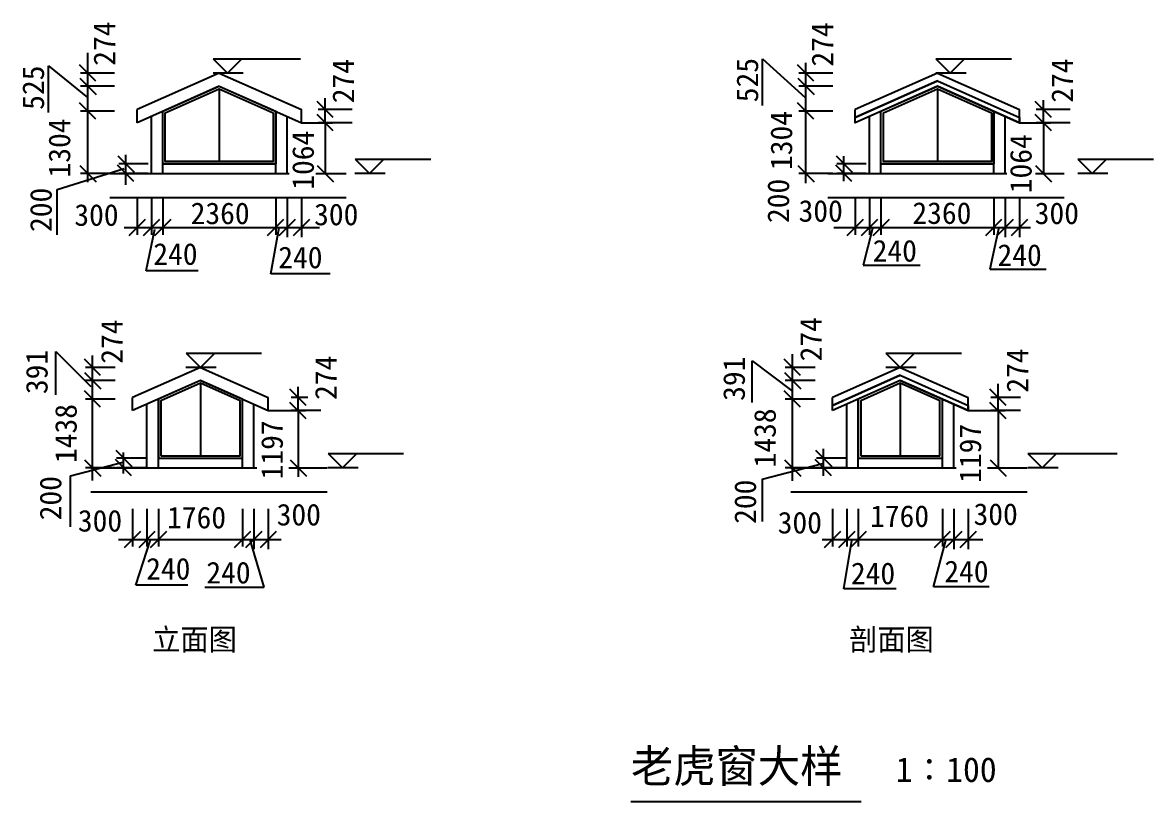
# Model space of a CAD drawing. Header units: metres. Extents: x 2670 to 45747, y -17800 to 38568.
# Drawn here: x 7267 to 30935, y -17800 to -1503 of the extents above; entities that cross this region are included whole.
import ezdxf

# ---------------------------------------------------------------- set-up
doc = ezdxf.new("R2010")
doc.units = ezdxf.units.M
doc.layers.add('BD', color=2, linetype='Continuous')
doc.layers.add('MC', color=4, linetype='Continuous')

# ---------------------------------------------------------------- blocks, each defined once
blk = doc.blocks.new('DI')
at = {"color": 3}
blk.add_lwpolyline([(-111.81, -111.43), (115.05, 115.43)], dxfattribs=at)

msp = doc.modelspace()

# ---------------------------------------------------------------- linework, layer by layer
for p, q in [((8631.83, -2830.15), (8631.83, -2136.98)), ((11256.67, -2257.95), (13085.63, -2257.95)), ((11256.67, -2257.95), (11556.67, -2557.95)), ((11556.67, -2557.95), (11856.67, -2257.95)), ((22751.58, -3235.51), (22751.58, -2261)), ((22751.58, -2261), (23645.7, -3073.09)), ((23661.57, -2830.15), (23661.57, -2341.7)), ((26383.53, -2257.95), (27963.22, -2257.95)), ((26383.53, -2257.95), (26683.53, -2557.95)), ((26683.53, -2557.95), (26983.53, -2257.95)), ((7810.81, -3384.76), (7810.81, -2410.27)), ((7810.81, -2410.27), (8627.42, -3067.49)), ((9192.69, -2557.99), (8481.83, -2557.99)), ((11886.02, -2557.95), (11251.79, -2557.95)), ((24222.43, -2557.99), (23511.57, -2557.99)), ((27012.88, -2557.95), (26378.65, -2557.95)), ((9192.69, -2831.65), (8481.83, -2831.65)), ((9192.69, -2831.65), (8481.83, -2831.65)), ((8631.83, -2830.15), (8631.83, -2828.65)), ((8631.83, -3357.02), (8631.83, -2831.65)), ((24222.43, -2831.65), (23511.57, -2831.65)), ((24222.43, -2831.65), (23511.57, -2831.65)), ((23661.57, -2830.15), (23661.57, -2828.65)), ((23661.57, -3357.02), (23661.57, -2831.65)), ((11383.47, -2886.38), (11383.47, -4410.99)), ((26413.21, -2886.38), (26413.21, -4410.99)), ((13602.07, -3595.95), (13602.07, -3085.51)), ((28631.81, -3595.95), (28631.81, -3125.92)), ((9192.69, -3357.02), (8481.83, -3357.02)), ((9192.69, -3357.02), (8481.83, -3357.02)), ((8631.83, -4842.94), (8631.83, -3358.52)), ((8631.83, -3358.52), (8631.83, -3360.02)), ((14162.93, -3323.79), (13452.07, -3323.79)), ((24222.43, -3357.02), (23511.57, -3357.02)), ((24222.43, -3357.02), (23511.57, -3357.02)), ((23661.57, -4860.37), (23661.57, -3358.52)), ((23661.57, -3358.52), (23661.57, -3360.02)), ((29192.67, -3323.79), (28481.81, -3323.79)), ((13103.47, -3597.45), (13752.07, -3597.45)), ((14162.93, -3597.45), (13452.07, -3597.45)), ((13602.07, -3598.95), (13602.07, -4659.49)), ((28133.21, -3597.45), (28781.81, -3597.45)), ((29192.67, -3597.45), (28481.81, -3597.45)), ((28631.81, -3598.95), (28631.81, -4659.49)), ((9893.54, -4460.99), (9279.21, -4460.99)), ((9429.21, -4894.05), (9429.21, -4270.68)), ((9429.21, -4459.49), (9429.21, -4457.99)), ((14228.07, -4360.99), (15807.76, -4360.99)), ((14228.07, -4360.99), (14528.07, -4660.99)), ((14528.07, -4660.99), (14828.07, -4360.99)), ((24923.28, -4460.99), (24308.95, -4460.99)), ((24458.95, -4821.99), (24458.95, -4297.5)), ((24458.95, -4459.49), (24458.95, -4457.99)), ((29354.93, -4360.99), (30934.62, -4360.99)), ((29354.93, -4360.99), (29654.93, -4660.99)), ((29654.93, -4660.99), (29954.93, -4360.99)), ((7988.27, -4993.23), (9392.14, -4554.03)), ((9192.69, -4660.99), (8481.83, -4660.99)), ((9893.54, -4660.99), (9279.21, -4660.99)), ((9429.21, -4662.49), (9429.21, -4663.99)), ((13407.06, -4660.99), (13752.07, -4660.99)), ((14857.43, -4660.99), (14223.2, -4660.99)), ((24222.43, -4660.99), (23511.57, -4660.99)), ((24923.28, -4660.99), (24308.95, -4660.99)), ((24458.95, -4662.49), (24458.95, -4663.99)), ((28470.47, -4660.99), (28781.81, -4660.99)), ((29984.29, -4660.99), (29350.06, -4660.99)), ((7988.27, -5942.45), (7988.27, -4993.23)), ((9663.47, -5151.9), (9663.47, -5941.88)), ((9963.47, -5151.9), (9963.47, -5941.88)), ((9963.47, -5151.9), (9963.47, -5941.88)), ((10203.47, -5151.9), (10203.47, -5941.88)), ((10203.47, -5151.9), (10203.47, -5941.88)), ((12563.47, -5151.9), (12563.47, -5941.88)), ((12563.47, -5151.9), (12563.47, -5941.88)), ((12803.47, -5151.9), (12803.47, -5991.88)), ((12803.47, -5151.9), (12803.47, -5941.88)), ((13103.47, -5151.9), (13103.47, -5991.88)), ((24693.21, -5151.9), (24693.21, -5941.88)), ((24993.21, -5151.9), (24993.21, -5941.88)), ((24993.21, -5151.9), (24993.21, -5941.88)), ((25233.21, -5151.9), (25233.21, -5941.88)), ((25233.21, -5151.9), (25233.21, -5941.88)), ((27593.21, -5151.9), (27593.21, -5941.88)), ((27593.21, -5151.9), (27593.21, -5941.88)), ((27833.21, -5151.9), (27833.21, -5991.88)), ((27833.21, -5151.9), (27833.21, -5941.88)), ((28133.21, -5151.9), (28133.21, -5991.88)), ((9392.35, -5791.88), (9963.47, -5791.88)), ((9661.97, -5791.88), (9660.47, -5791.88)), ((9856.31, -6700.44), (10031.18, -5826.87)), ((9964.97, -5791.88), (9966.47, -5791.88)), ((9964.97, -5791.88), (10201.97, -5791.88)), ((10204.97, -5791.88), (12561.97, -5791.88)), ((12459.98, -6758.68), (12634.85, -5788.05)), ((12564.97, -5791.88), (12801.97, -5791.88)), ((12801.97, -5791.88), (12800.47, -5791.88)), ((12803.47, -5791.88), (13484.13, -5791.88)), ((13104.97, -5791.88), (13106.47, -5791.88)), ((24248.68, -5791.88), (24993.21, -5791.88)), ((24691.71, -5791.88), (24690.21, -5791.88)), ((25056.61, -5807.92), (24863.04, -6581.47)), ((24994.71, -5791.88), (24996.21, -5791.88)), ((24994.71, -5791.88), (25231.71, -5791.88)), ((25234.71, -5791.88), (27591.71, -5791.88)), ((27703.08, -5791.81), (27509.52, -6662.05)), ((27594.71, -5791.88), (27831.71, -5791.88)), ((27831.71, -5791.88), (27830.21, -5791.88)), ((27833.21, -5791.88), (28364.21, -5791.88)), ((28134.71, -5791.88), (28136.21, -5791.88)), ((24863.04, -6581.47), (26056.69, -6581.47)), ((10944.41, -6700.44), (9856.31, -6700.44)), ((13703.52, -6758.68), (12459.98, -6758.68)), ((27509.52, -6662.05), (28687.04, -6662.05)), ((7965.57, -9292.42), (7965.57, -8388.25)), ((7965.57, -8388.25), (8695.58, -9118.26)), ((8732.58, -8989.55), (8732.58, -8467.56)), ((10689.57, -8417.39), (12269.26, -8417.39)), ((10689.57, -8417.39), (10989.57, -8717.39)), ((10989.57, -8717.39), (11289.57, -8417.39)), ((23381, -8989.55), (23381, -8437.85)), ((25337.99, -8417.39), (26917.68, -8417.39)), ((25337.99, -8417.39), (25637.99, -8717.39)), ((25637.99, -8717.39), (25937.99, -8417.39)), ((9205.22, -8717.39), (8582.58, -8717.39)), ((11318.92, -8717.39), (10684.69, -8717.39)), ((22538.31, -9455.09), (22538.31, -8579.13)), ((22538.31, -8579.13), (23358.5, -9200.78)), ((23853.63, -8717.39), (23231, -8717.39)), ((25967.34, -8717.39), (25333.11, -8717.39)), ((9205.22, -8991.05), (8582.58, -8991.05)), ((9205.22, -8991.05), (8582.58, -8991.05)), ((8732.58, -8989.55), (8732.58, -8988.05)), ((8732.58, -9382.85), (8732.58, -8991.05)), ((23853.63, -8991.05), (23231, -8991.05)), ((23853.63, -8991.05), (23231, -8991.05)), ((23381, -8989.55), (23381, -8988.05)), ((23381, -9382.85), (23381, -8991.05)), ((10989.57, -9036.83), (10989.57, -10570.44)), ((13034.97, -9621.77), (13034.97, -9121.45)), ((25637.99, -9036.83), (25637.99, -10570.44)), ((27683.39, -9621.77), (27683.39, -9063.35)), ((9205.22, -9382.85), (8582.58, -9382.85)), ((9205.22, -9382.85), (8582.58, -9382.85)), ((8732.58, -11087.95), (8732.58, -9384.35)), ((8732.58, -9384.35), (8732.58, -9385.85)), ((13233.77, -9349.62), (12884.97, -9349.62)), ((23853.63, -9382.85), (23231, -9382.85)), ((23853.63, -9382.85), (23231, -9382.85)), ((23381, -11093.98), (23381, -9384.35)), ((23381, -9384.35), (23381, -9385.85)), ((28156.02, -9349.62), (27533.39, -9349.62)), ((12409.57, -9623.27), (13184.97, -9623.27)), ((13507.6, -9623.27), (12884.97, -9623.27)), ((13034.97, -9624.77), (13034.97, -11005.86)), ((27057.99, -9623.27), (27833.39, -9623.27)), ((28156.02, -9623.27), (27533.39, -9623.27)), ((27683.39, -9624.77), (27683.39, -10818.94)), ((9846.02, -10620.44), (9231.69, -10620.44)), ((9381.69, -10939.82), (9381.69, -10496.7)), ((9381.69, -10618.94), (9381.69, -10617.44)), ((13660.97, -10520.44), (15240.67, -10520.44)), ((13660.97, -10520.44), (13960.97, -10820.44)), ((13960.97, -10820.44), (14260.97, -10520.44)), ((24494.43, -10620.44), (23880.1, -10620.44)), ((24030.1, -10987.63), (24030.1, -10424.61)), ((24030.1, -10618.94), (24030.1, -10617.44)), ((28309.39, -10520.44), (30174.57, -10520.44)), ((28309.39, -10520.44), (28609.39, -10820.44)), ((28609.39, -10820.44), (28909.39, -10520.44)), ((8266.88, -10989.51), (9363.33, -10699.53)), ((9205.22, -10820.44), (8582.58, -10820.44)), ((9846.02, -10820.44), (9231.69, -10820.44)), ((9381.69, -10821.94), (9381.69, -10823.44)), ((12839.81, -10820.44), (13184.97, -10820.44)), ((14290.33, -10820.44), (13656.1, -10820.44)), ((22748.33, -11053.65), (24008.83, -10728.03)), ((23853.63, -10820.44), (23231, -10820.44)), ((24494.43, -10820.44), (23880.1, -10820.44)), ((24030.1, -10821.94), (24030.1, -10823.44)), ((27518.26, -10820.44), (27833.39, -10820.44)), ((28938.74, -10820.44), (28304.51, -10820.44)), ((8266.88, -12052.74), (8266.88, -10989.51)), ((22748.27, -11053.65), (22748.27, -11945.86)), ((9569.57, -11679.22), (9569.57, -12469.2)), ((9869.57, -11679.22), (9869.57, -12469.2)), ((9869.57, -11679.22), (9869.57, -12469.2)), ((10109.57, -11679.22), (10109.57, -12469.2)), ((10109.57, -11679.22), (10109.57, -12469.2)), ((11869.57, -11679.22), (11869.57, -12469.2)), ((11869.57, -11679.22), (11869.57, -12469.2)), ((12109.57, -11679.22), (12109.57, -12519.2)), ((12109.57, -11679.22), (12109.57, -12469.2)), ((12409.57, -11679.22), (12409.57, -12519.2)), ((24217.99, -11679.22), (24217.99, -12469.2)), ((24517.99, -11679.22), (24517.99, -12469.2)), ((24517.99, -11679.22), (24517.99, -12469.2)), ((24757.99, -11679.22), (24757.99, -12469.2)), ((24757.99, -11679.22), (24757.99, -12469.2)), ((26517.99, -11679.22), (26517.99, -12469.2)), ((26517.99, -11679.22), (26517.99, -12469.2)), ((26757.99, -11679.22), (26757.99, -12519.2)), ((26757.99, -11679.22), (26757.99, -12469.2)), ((27057.99, -11679.22), (27057.99, -12519.2)), ((9271.71, -12319.2), (9869.57, -12319.2)), ((9568.07, -12319.2), (9566.57, -12319.2)), ((9635.92, -13271.92), (9944.8, -12329.88)), ((9871.07, -12319.2), (10108.07, -12319.2)), ((9871.07, -12319.2), (9872.57, -12319.2)), ((10111.07, -12319.2), (11868.07, -12319.2)), ((11871.07, -12319.2), (12108.07, -12319.2)), ((12319.41, -13320.49), (12026.78, -12329.72)), ((12108.07, -12319.2), (12106.57, -12319.2)), ((12109.57, -12319.2), (12680.51, -12319.2)), ((12411.07, -12319.2), (12412.57, -12319.2)), ((24003.37, -12319.2), (24517.99, -12319.2)), ((24216.49, -12319.2), (24214.99, -12319.2)), ((24453, -13355.14), (24625.66, -12341.66)), ((24519.49, -12319.2), (24520.99, -12319.2)), ((24519.49, -12319.2), (24756.49, -12319.2)), ((24759.49, -12319.2), (26516.49, -12319.2)), ((26330.72, -13312.01), (26589.71, -12341.66)), ((26519.49, -12319.2), (26756.49, -12319.2)), ((26756.49, -12319.2), (26754.99, -12319.2)), ((26757.99, -12319.2), (27363.51, -12319.2)), ((27059.49, -12319.2), (27060.99, -12319.2)), ((10725.14, -13271.92), (9635.92, -13271.92)), ((11083.37, -13320.49), (12319.41, -13320.49)), ((25553.73, -13355.14), (24453, -13355.14)), ((27496.2, -13312.01), (26330.72, -13312.01))]:
    msp.add_line(p, q)
for points in [[(12563.47, -3357.02), (12563.47, -4460.99), (10203.47, -4460.99), (10203.47, -3357.02), (11383.47, -2831.65)], [(28133.21, -3487.98), (28133.21, -3597.45), (26413.21, -2831.65), (24693.21, -3597.45), (24693.21, -3487.98), (26413.21, -2722.19)], [(27593.21, -3357.02), (27593.21, -4460.99), (25233.21, -4460.99), (25233.21, -3357.02), (26413.21, -2831.65)], [(12513.47, -3389.49), (12513.47, -4410.99), (10253.47, -4410.99), (10253.47, -3389.49), (11383.47, -2886.38)], [(27543.21, -3389.49), (27543.21, -4410.99), (25283.21, -4410.99), (25283.21, -3389.49), (26413.21, -2886.38)], [(10109.57, -10620.44), (11869.57, -10620.44), (11869.57, -9382.85), (10989.57, -8991.05), (10109.57, -9382.85)], [(24217.99, -9623.27), (24217.99, -9513.81), (25637.99, -8881.59), (27057.99, -9513.81), (27057.99, -9623.27), (25637.99, -8991.05)], [(24757.99, -10620.44), (26517.99, -10620.44), (26517.99, -9382.85), (25637.99, -8991.05), (24757.99, -9382.85)], [(10159.57, -10570.44), (11819.57, -10570.44), (11819.57, -9415.32), (10989.57, -9045.78), (10159.57, -9415.32)], [(24807.99, -10570.44), (26467.99, -10570.44), (26467.99, -9415.32), (25637.99, -9045.78), (24807.99, -9415.32)]]:
    msp.add_lwpolyline(points, close=True)
at = {"layer": 'BD'}
for p, q in [((11383.47, -2557.99), (9663.47, -3323.79)), ((11383.47, -2557.99), (13103.47, -3323.79)), ((26413.21, -2557.99), (24693.21, -3323.79)), ((26413.21, -2557.99), (28133.21, -3323.79)), ((11383.47, -2831.65), (9663.47, -3597.45)), ((11383.47, -2831.65), (13103.47, -3597.45)), ((26413.21, -2722.19), (24693.21, -3487.98)), ((26413.21, -2831.65), (24693.21, -3597.45)), ((26413.21, -2722.19), (28133.21, -3487.98)), ((26413.21, -2831.65), (28133.21, -3597.45)), ((9663.47, -3597.45), (9663.47, -3323.79)), ((9963.47, -4660.99), (9963.47, -3463.88)), ((10203.47, -4660.99), (10203.47, -3357.02)), ((12563.47, -4660.99), (12563.47, -3357.02)), ((12803.47, -4660.99), (12803.47, -3463.88)), ((13103.47, -3597.45), (13103.47, -3323.79)), ((24693.21, -3597.45), (24693.21, -3323.79)), ((24993.21, -4660.99), (24993.21, -3463.88)), ((25233.21, -4660.99), (25233.21, -3357.02)), ((27593.21, -4660.99), (27593.21, -3357.02)), ((27833.21, -4660.99), (27833.21, -3463.88)), ((28133.21, -3597.45), (28133.21, -3323.79)), ((10203.47, -4460.99), (12563.47, -4460.99)), ((25233.21, -4460.99), (27593.21, -4460.99)), ((9091.25, -4660.99), (12843.03, -4660.99)), ((13454.06, -4660.99), (14037.95, -4660.99)), ((24120.99, -4660.99), (27865.49, -4660.99)), ((28508.28, -4660.99), (29067.69, -4660.99)), ((9091.25, -5160.99), (14037.95, -5160.99)), ((24120.99, -5160.99), (29067.69, -5160.99)), ((10989.57, -8717.39), (9569.57, -9349.62)), ((10989.57, -8717.39), (12409.57, -9349.62)), ((25637.99, -8717.39), (24217.99, -9349.62)), ((25637.99, -8717.39), (27057.99, -9349.62)), ((10989.57, -8991.05), (9569.57, -9623.27)), ((10989.57, -8991.05), (12409.57, -9623.27)), ((25637.99, -8881.59), (24217.99, -9513.81)), ((25637.99, -8991.05), (24217.99, -9623.27)), ((25637.99, -8881.59), (27057.99, -9513.81)), ((25637.99, -8991.05), (27057.99, -9623.27)), ((9569.57, -9623.27), (9569.57, -9349.62)), ((10109.57, -10820.44), (10109.57, -9382.85)), ((11869.57, -10820.44), (11869.57, -9382.85)), ((12409.57, -9623.27), (12409.57, -9349.62)), ((24217.99, -9623.27), (24217.99, -9349.62)), ((24757.99, -10820.44), (24757.99, -9382.85)), ((26517.99, -10820.44), (26517.99, -9382.85)), ((27057.99, -9623.27), (27057.99, -9349.62)), ((9869.57, -10820.44), (9869.57, -9489.71)), ((12109.57, -10820.44), (12109.57, -9489.71)), ((24517.99, -10820.44), (24517.99, -9489.71)), ((26757.99, -10820.44), (26757.99, -9489.71)), ((10109.57, -10620.44), (11869.57, -10620.44)), ((24757.99, -10620.44), (26517.99, -10620.44)), ((8697.36, -10820.44), (12166.56, -10820.44)), ((12852.51, -10820.44), (13644.05, -10820.44)), ((23345.77, -10820.44), (26808.32, -10820.44)), ((27459.1, -10820.44), (28292.47, -10820.44)), ((8697.36, -11320.44), (13644.05, -11320.44)), ((23345.77, -11320.44), (28292.47, -11320.44))]:
    msp.add_line(p, q, dxfattribs=at)
at = {"layer": 'MC'}
msp.add_line((19994.95, -17799.86, 100), (24816.98, -17799.86, 100), dxfattribs=at)

# ---------------------------------------------------------------- block references
at = {"xscale": 1.5, "yscale": 1.5, "zscale": 1.5}
for p, rotation in [((8631.83, -2557.99), 90), ((23661.57, -2557.99), 90), ((8631.83, -2831.65), 270), ((23661.57, -2831.65), 270), ((8631.83, -3357.02), 90), ((13602.07, -3323.79), 90), ((23661.57, -3357.02), 90), ((28631.81, -3323.79), 90), ((13602.07, -3597.45), 90), ((28631.81, -3597.45), 90), ((8631.83, -4660.99), 270), ((9429.21, -4660.99), 90), ((9429.21, -4460.99), 270), ((13602.07, -4660.99), 270), ((23661.57, -4660.99), 270), ((24458.95, -4660.99), 90), ((24458.95, -4460.99), 270), ((28631.81, -4660.99), 270), ((9963.47, -5791.88), 180), ((13103.47, -5791.88), 180), ((24993.21, -5791.88), 180), ((25233.21, -5791.88), 180), ((28133.21, -5791.88), 180), ((8732.58, -8717.39), 90), ((23381, -8717.39), 90), ((8732.58, -8991.05), 270), ((23381, -8991.05), 270), ((8732.58, -9382.85), 90), ((13034.97, -9349.62), 90), ((23381, -9382.85), 90), ((27683.39, -9349.62), 90), ((13034.97, -9623.27), 90), ((27683.39, -9623.27), 90), ((9381.69, -10820.44), 90), ((9381.69, -10620.44), 270), ((24030.1, -10820.44), 90), ((24030.1, -10620.44), 270), ((8732.58, -10820.44), 270), ((13034.97, -10820.44), 270), ((23381, -10820.44), 270), ((27683.39, -10820.44), 270), ((9869.57, -12319.2), 180), ((10109.57, -12319.2), 180), ((12409.57, -12319.2), 180), ((24517.99, -12319.2), 180), ((24757.99, -12319.2), 180), ((27057.99, -12319.2), 180)]:
    msp.add_blockref('DI', p, dxfattribs=dict(at, rotation=rotation))
for p in [(9663.47, -5791.88), (10203.47, -5791.88), (12563.47, -5791.88), (12803.47, -5791.88), (24693.21, -5791.88), (27593.21, -5791.88), (27833.21, -5791.88), (9569.57, -12319.2), (11869.57, -12319.2), (12109.57, -12319.2), (24217.99, -12319.2), (26517.99, -12319.2), (26757.99, -12319.2)]:
    msp.add_blockref('DI', p, dxfattribs=at)

# ---------------------------------------------------------------- texts
for s, p in [('274', (9204.56, -2406.59)), ('274', (24233.46, -2422.87)), ('274', (14205.26, -3190.17)), ('525', (22662.17, -3168.96)), ('274', (29252.93, -3179.08)), ('525', (7715.94, -3327.96)), ('1304', (8262.99, -4743.76)), ('1304', (23373.85, -4587.15)), ('1064', (13362.33, -5000.29)), ('1064', (28385.82, -5073.31)), ('200', (23309.85, -5697.52)), ('200', (7875.84, -5883.86)), ('274', (9360.57, -8641.93)), ('274', (23994.63, -8592.35)), ('391', (7789.19, -9277.19)), ('274', (13840, -9398.51)), ('274', (28314.45, -9247.57)), ('391', (22383.64, -9418.65)), ('1438', (8399.29, -10718.85)), ('1438', (23030.87, -10812.02)), ('1197', (12713.39, -11062.05)), ('1197', (27329.01, -11134.27)), ('200', (8076.99, -11918.27)), ('200', (22618.03, -11992.84))]:
    msp.add_text(s, height=454, rotation=90).set_placement(p)
for s, height, p in [('300', 454, (8349.3, -5755.25)), ('2360', 454, (10783.75, -5720.4)), ('300', 454, (13367.79, -5743.48)), ('300', 454, (23508.12, -5670.19)), ('2360', 454, (25890.36, -5714.95)), ('300', 454, (28450.63, -5718.88)), ('240', 454, (10002.51, -6571.84)), ('240', 454, (25058.77, -6503.61)), ('240', 454, (27671.47, -6594.05)), ('240', 454, (12617.62, -6643.17)), ('300', 454, (12584.52, -12025.71)), ('300', 454, (27170.26, -12015.66)), ('300', 454, (8423.34, -12153.69)), ('1760', 454, (10290.08, -12086.24)), ('300', 454, (23070.97, -12193.2)), ('1760', 454, (25004.52, -12056.98)), ('240', 454, (9852.67, -13158.06)), ('240', 454, (26558.44, -13214.67)), ('240', 454, (11112.97, -13239.09)), ('240', 454, (24603.34, -13254.28)), ('立面图', 454, (9980.47, -14639.77)), ('剖面图', 454, (24568.21, -14639.77)), ('1∶100', 518, (25540.37, -17393.84))]:
    msp.add_text(s, height=height).set_placement(p)
at = {"layer": 'MC'}
msp.add_text('老虎窗大样', height=681, dxfattribs=at).set_placement((19999.25, -17402.63))

doc.saveas('drawing.dxf')
